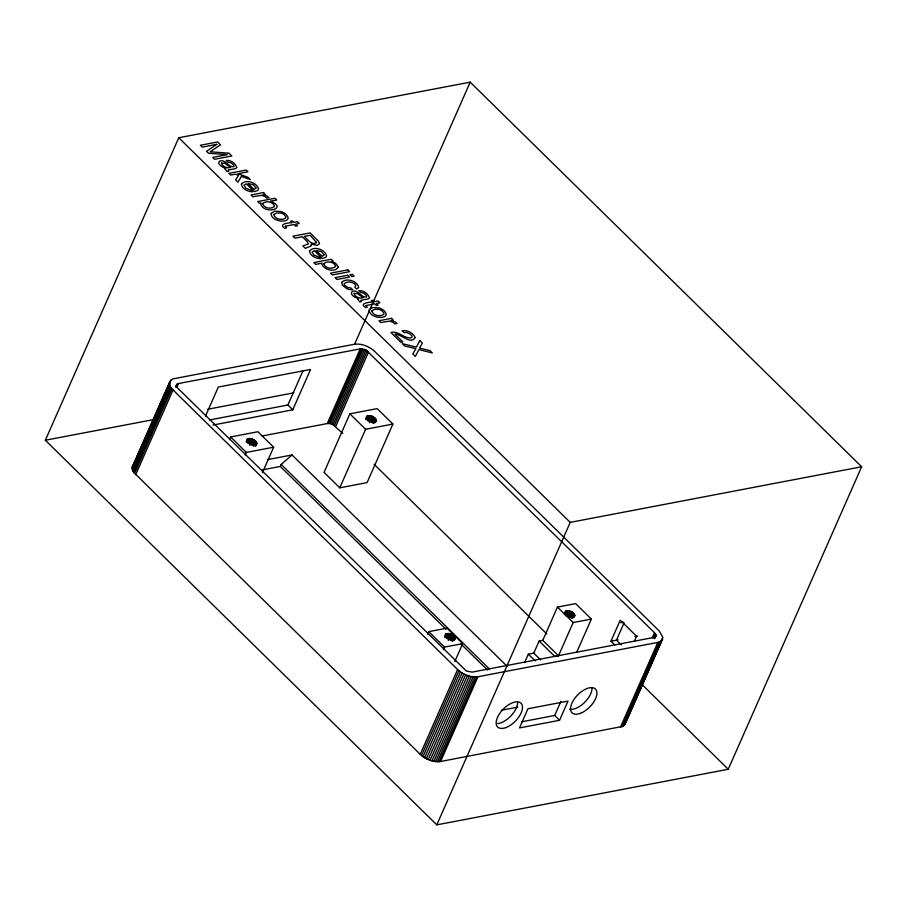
<?xml version="1.0" encoding="UTF-8"?>
<svg xmlns="http://www.w3.org/2000/svg" width="907" height="907" viewBox="0 0 907 907"><rect width="100%" height="100%" fill="white"/><g stroke="black" fill="none" stroke-linecap="round" stroke-linejoin="round"><path stroke-width="1.36" d="M662.529 639.231L660.33 641.555L657.824 642.417L477.978 676.735C470.586 677.71 463.024 674.502 457.616 669.547L173.033 389.942C168.645 387.051 168.101 379.035 174.529 378.582L354.376 344.263C361.78 343.288 369.33 346.497 374.738 351.451L659.321 631.057L662.802 637.133L662.529 639.231L625.138 724.001L622.939 726.337L440.587 761.517C433.195 762.481 425.632 759.272 420.224 754.329L133.578 472.241L132.399 469.803L132.433 466.538L169.824 381.768M625.411 721.904L625.138 724.001M133.68 464.86L132.173 467.547L170.335 380.872M176.65 384.523L176.434 386.155L177.851 388.253L466.357 671.021L472.15 672.121L653.89 637.44L655.716 636.476L655.931 634.843L654.503 632.746L365.997 349.977L360.204 348.878L178.464 383.559L176.65 384.523L175.505 387.096M45.35 440.246L178.758 137.751L470.2 82.14L861.65 466.754L728.242 769.249L436.8 824.86L45.35 440.246L153.6 419.59M134.247 463.579L139.338 452.015M140.472 449.453L152.943 421.188M154.077 418.626L166.537 390.361M167.67 387.788L171.072 380.09M169.552 383.865L132.161 468.636L134.508 473.488L171.899 388.706M132.399 469.803L169.779 385.022M132.864 471.005L170.255 386.235M133.578 472.241L170.97 387.47M135.653 474.712L173.033 389.942M176.173 386.529L177.307 383.956M176.763 387.425L178.464 383.559M205.526 416.064L218.326 387.04L310.568 369.444L292.768 409.817L212.918 425.054M229.494 439.498L230.616 436.959L257.928 431.743L273.653 447.196L262.429 472.649M246.216 441.573L247.339 439.022C250.751 437.423 256.296 439.748 256.84 443.636L255.717 446.187M246.375 442.469L248.065 438.637M247.339 442.276L249.017 438.455M247.906 443.58L250.162 438.478M249.142 443.806L251.398 438.716M245.219 454.951L246.341 452.412L273.653 447.196M249.844 445.507L252.656 439.135M251.624 444.827L253.869 439.725M252.713 445.541L254.958 440.439M253.631 446.255L255.842 441.244M254.788 445.904L256.477 442.072M255.717 445.394L256.817 442.888M209.404 419.986L287.882 405.01L302.904 370.952M262.282 469.883L280.297 466.447L281.193 464.429L292.031 454.963L507.274 666.452M354.456 344.558L470.2 82.14M262.066 436.006L327.268 423.558L360.204 348.878M327.268 423.558L328.719 423.456L361.655 348.776M328.719 423.456L330.125 423.626L363.072 348.946M330.125 423.626L331.611 424.034L364.546 349.354M342.755 433.478L333.062 424.657L365.997 349.977M334.388 425.462L367.324 350.771M335.692 426.539L368.627 351.848M349.864 413.83L324.048 472.366L339.774 487.819L367.086 482.603L392.901 424.068L377.176 408.615L349.864 413.83L365.589 429.283L392.901 424.068M365.782 418.751L366.904 416.2C370.317 414.612 375.861 416.937 376.405 420.814L376.122 421.438C372.868 423.637 366.349 420.871 366.462 416.755L366.904 416.2M365.94 419.646L367.63 415.825M366.904 419.465L368.582 415.644M367.471 420.769L369.716 415.667M368.707 420.995L370.963 415.894M339.774 487.819L365.589 429.283M369.41 422.696L372.221 416.324M371.19 422.004L373.435 416.903M372.278 422.719L374.523 417.628M373.196 423.433L375.407 418.422M374.353 423.081L376.042 419.261M375.283 422.583L376.382 420.077M427.639 634.197L428.762 631.646L446.97 628.166L462.695 643.619L454.804 661.532M444.679 636.567L445.802 634.016C449.214 632.428 454.758 634.753 455.303 638.63L455.019 639.254C451.765 641.453 445.246 638.687 445.36 634.571L445.802 634.016M444.838 637.462L446.527 633.642M445.802 637.281L447.48 633.46M446.369 638.585L448.625 633.483M447.605 638.811L449.861 633.71M443.364 649.639L444.487 647.099L462.695 643.619M448.307 640.512L451.119 634.14M450.087 639.82L452.332 634.719M451.176 640.535L453.421 635.444M452.094 641.249L454.305 636.238M453.251 640.898L454.94 637.077M454.18 640.399L455.28 637.893M420.224 754.329L457.616 669.547M458.942 670.738L421.551 755.52L428.229 759.544L465.62 674.763M423.036 756.653L460.427 671.883M424.669 757.719L462.06 672.937M426.403 758.683L463.794 673.912M430.099 760.27L467.49 675.5M431.993 760.871L469.373 676.089M433.863 761.313L471.255 676.531M435.689 761.608L473.08 676.826M437.435 761.733L474.826 676.962M439.079 761.71L476.47 676.928M440.587 761.517L477.978 676.735M436.8 824.86L570.22 522.375L861.65 466.754M524.62 662.575L528.316 654.196L533.781 653.153L540.663 659.911M533.781 653.153L539.121 641.045L542.76 640.342L558.485 655.795L573.156 622.542L591.364 619.073L576.773 652.156M542.76 640.342L557.431 607.089L575.639 603.62L591.364 619.073M564.403 614.64L566.093 610.819C569.483 610.162 574.38 612.066 574.868 615.819L574.585 616.443C571.331 618.642 564.812 615.864 564.925 611.749L566.093 610.819M565.367 614.458L567.045 610.638M565.934 615.762L568.179 610.66M567.17 615.989L569.426 610.899M568.44 616.42L570.684 611.318M569.653 617.009L571.898 611.908M570.73 617.724L572.986 612.622M571.659 618.438L573.87 613.427M572.816 618.086L574.505 614.254M573.746 617.576L574.845 615.071M559.551 720.283L568.009 701.1L527.942 708.752L519.484 727.924L559.551 720.283L554.676 715.476L521.514 721.813M614.833 644.968L610.989 641.192L620.241 620.195L636.601 636.272L634.424 641.204M624.073 622.86L616.454 640.149L621.261 644.877M652.235 637.893L654.503 632.746M653.754 637.746L655.466 633.88M654.219 638.709L655.931 634.843M654.877 638.301L656.01 635.728M620.433 727.187L657.824 642.417M621.783 726.836L659.174 642.065M622.939 726.337L660.33 641.555M628.812 714.206L630.512 710.351M631.646 707.777L636.748 696.225M637.882 693.651L639.582 689.796M642.405 683.379L644.106 679.524M645.24 676.951L650.342 665.398M651.475 662.824L653.176 658.97M656.01 652.552L657.711 648.698M658.833 646.124L662.235 638.415M623.903 725.691L661.294 640.909M624.64 724.908L662.223 639.514M554.676 715.476L560.923 701.36M256.84 443.636L256.556 444.26C253.302 446.459 246.783 443.682 246.897 439.566L247.339 439.022M132.433 466.538L132.944 465.642M207.726 409.25L293.766 392.833M267.452 459.656L292.031 454.963M620.717 622.69L623.449 622.168M610.989 641.192L618.177 639.82M634.877 636.601L637.61 636.079M558.485 655.795L554.846 656.498L539.121 641.045M501.31 710.272L517.693 707.143M331.611 424.034L333.062 424.657M178.758 137.751L570.22 522.375M641.476 683.991L728.242 769.249M557.431 607.089L573.156 622.542M374.069 464.248L546.808 633.97M287.882 405.01L292.768 409.817M528.316 654.196L535.198 660.954M281.193 464.429L489.349 668.958M280.297 466.447L446.017 629.277M461.175 644.174L487.456 669.99M230.616 436.959L246.341 452.412M428.762 631.646L444.487 647.099M592.022 688.209A16.677 8.526 -45.5 0 1 584.006 702.993A16.677 8.526 -45.5 0 1 569.619 709.274M517.625 702.732A16.677 8.526 -45.5 0 1 497.648 723.593M241.432 184.132C241.931 189.064 248.019 191.649 252.452 191.819L250.661 190.062L245.888 188.282L244.04 185.187L246.319 183.838L254.277 191.649L257.792 190.47L258.574 188.962C256.851 182.579 245.774 178.724 241.432 184.132M309.468 250.99C309.979 255.921 316.067 258.506 320.5 258.676L318.708 256.919L313.924 255.139L312.076 252.044L314.366 250.695L322.325 258.506L325.84 257.327L326.622 255.819C324.899 249.436 313.822 245.582 309.468 250.99M260.74 203.61C263.132 215.095 289.016 208.678 270.49 201.207L276.737 200.016L274.968 198.27L257.679 201.569L259.357 203.225L260.967 202.919L260.74 203.61M415.123 337.517C410.916 345.159 401.064 333.878 394.942 334.105L402.867 341.894L400.871 342.268L390.917 332.484C398.672 330.431 404.443 339.377 411.789 337.687L411.993 335.941L410.1 333.946L406.835 332.54L403.966 332.586L402.107 330.772C407.254 329.808 413.014 332.722 415.123 337.517M225.083 168.963L227.147 171.65L228.711 171.355L228.156 170.04L235.401 168.657L236.886 167.591C235.627 163.373 230.775 159.825 226.228 160.437L227.929 162.104L231.308 162.92L233.723 165.176L234.029 166.65C228.711 168.022 225.514 158.68 219.539 161.129C216.376 164.314 223.36 167.636 225.934 168.43L225.083 168.963M357.721 299.276L359.784 301.963L361.349 301.668L360.793 300.353L368.038 298.981L369.512 297.915C368.265 293.698 363.401 290.138 358.866 290.75L360.567 292.428L363.945 293.233L366.36 295.489L366.666 296.963C361.337 298.335 358.152 288.993 352.165 291.442C349.014 294.628 355.986 297.961 358.571 298.754L357.721 299.276M338.345 266.817C335.771 272.905 324.366 269.98 321.917 264.459L322.042 263.166L315.625 264.39L313.799 262.599L331.316 259.255L333.084 260.989L331.429 261.307L335.477 263.121L338.345 266.817M323.878 263.665L323.844 264.345C325.772 268.427 332.336 269.515 335.545 266.522L335.624 265.842C333.776 261.681 327.03 260.66 323.878 263.665M271.227 213.372C270.524 223.349 296.238 223.768 285.433 213.814A7.301 3.73 23.8 0 0 281.057 211.58L274.628 211.172L271.227 213.372M369.262 309.695C368.559 319.672 394.273 320.092 383.468 310.137A7.301 3.73 23.8 0 0 379.092 307.904L372.664 307.496L369.262 309.695M262.803 203.519L262.747 204.222C264.595 208.395 271.023 209.336 274.333 206.558L274.492 206.036C273.03 201.671 265.978 200.379 262.803 203.519M311.373 244.947L310.784 246.103L305.274 248.337L302.802 245.91L308.335 244.04L306.906 241.273L302.326 236.761L294.934 238.178L292.916 236.194L310.149 232.906L318.448 241.228L319.525 243.575L317.291 245.378L311.078 244.108L311.373 244.947M285.297 226.251L286.499 227.94L284.832 228.258C277.769 224.029 288.596 222.737 292.099 222.68L290.637 221.229L292.36 220.9L293.823 222.351L297.337 221.682L299.174 223.485L295.671 224.154L297.405 225.866L295.682 226.194L293.947 224.483L285.297 226.251M341.678 282.417L342.37 285.081L346.383 288.392A6.077 3.106 23.8 0 0 350.011 289.616L352.71 289.73L350.941 287.984L347.823 287.508L344.603 285.195A3.651 1.859 23.8 0 1 344.343 283.517C347.653 280.887 353.447 281.703 355.85 285.297L354.83 287.247L356.598 288.982L358.684 287.576C357.641 280.932 346.168 277.315 341.678 282.417M366.02 305.568L367.233 307.258L365.566 307.575C358.503 303.346 369.33 302.054 372.834 301.997L371.36 300.557L373.083 300.228L374.557 301.668L378.06 300.999L379.908 302.813L376.405 303.482L378.128 305.183L376.405 305.512L374.67 303.811L366.02 305.568M273.948 214.392L273.801 214.936C275.331 219.505 281.975 220.503 285.694 218.122L285.943 216.841L283.902 214.437A4.047 2.063 23.8 0 0 280.864 213.077L276.533 213.009L273.948 214.392M371.983 310.716L371.836 311.26C373.367 315.817 380.01 316.826 383.718 314.446L383.978 313.164L381.938 310.761A4.047 2.063 23.8 0 0 378.899 309.4L374.568 309.332L371.983 310.716M221.523 163.079L222.17 165.074L224.551 166.809L227.872 167.84L230.571 167.444L224.8 163.271L221.523 163.079M354.149 293.403L354.807 295.387L357.177 297.122L360.51 298.165L363.208 297.757L357.426 293.596L354.149 293.403M255.989 188.01L254.085 189.484L248.053 183.565L253.359 184.722L255.989 188.01M324.026 254.856L322.121 256.341L316.101 250.423L321.407 251.579L324.026 254.856M316.475 242.373L316.282 242.827C311.396 245.582 307.348 238.938 304.264 236.387L310.16 235.264L316.475 242.373M419.805 340.647L416.392 347.154L402.232 343.606L404.669 345.998L415.871 348.696L412.798 353.991L415.304 356.451L418.898 349.614L432.299 352.925L429.895 350.555L419.533 348.118L422.322 343.129L419.805 340.647M241.421 176.377L237.951 182.194L235.616 179.903L238.575 175.368L235.423 174.167L230.707 175.074L228.949 173.35L246.182 170.062L247.94 171.786L237.929 173.69L247.951 177.273L250.287 179.563L241.421 176.377M216.773 144.326L206.513 151.299L208.508 153.26L227.283 154.655L212.714 157.387L214.63 159.269L231.863 155.981L229.006 153.181L210.186 151.786L220.48 144.803L217.601 141.968L200.356 145.256L202.284 147.149L216.773 144.326M263.529 192.567L250.956 194.971L252.781 196.762L261.454 195.322L264.776 196.4L266.794 198.145L269.028 197.715L267.248 196.173L263.087 194.688L265.252 194.279L263.529 192.567M347.778 269.878L330.545 273.166L332.37 274.957L349.603 271.669L347.778 269.878M347.608 275.263L335.102 277.644L336.95 279.469L349.467 277.077L347.608 275.263M352.335 274.356L349.943 274.81L351.803 276.635L354.195 276.182L352.335 274.356M391.552 318.357L378.979 320.761L380.804 322.552L389.477 321.112L392.81 322.189L394.817 323.935L397.051 323.504L395.271 321.962L391.11 320.477L393.275 320.069L391.552 318.357M580.457 713.321A16.677 8.526 -45.5 0 0 596.443 690.522A16.677 8.526 -45.5 0 0 574.335 698.923A16.677 8.526 -45.5 0 0 580.457 713.321M505.687 727.652A16.677 8.526 -45.5 0 0 522.115 704.954A16.677 8.526 -45.5 0 0 500.188 712.755A16.677 8.526 -45.5 0 0 505.687 727.652"/></g></svg>
